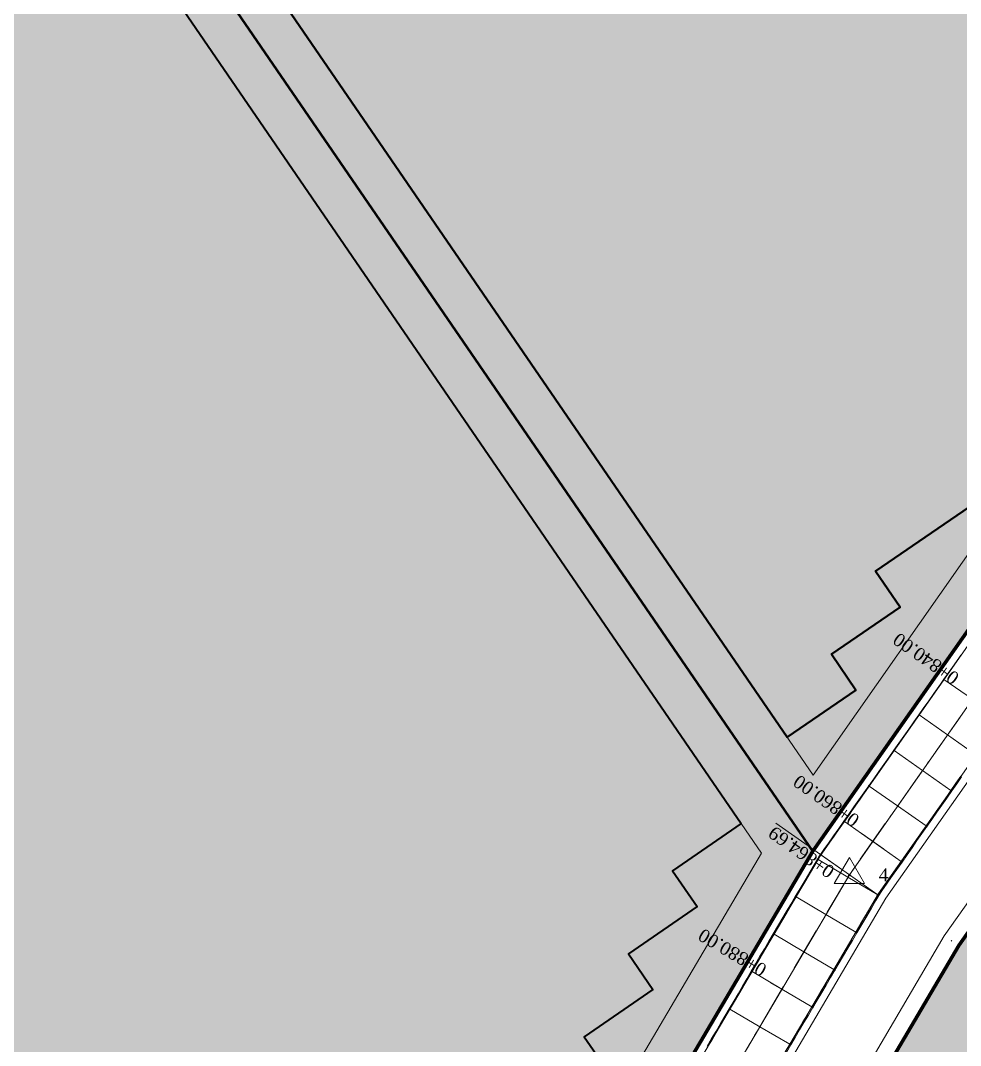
# Model space of a CAD drawing. Header units: metres. Extents: x 478603 to 489313, y 4282657 to 4289463.
# Drawn here: x 479726.6 to 479834.9, y 4287122.8 to 4287240.9 of the extents above; entities that cross this region are included whole.
import ezdxf

# ---------------------------------------------------------------- set-up
doc = ezdxf.new("R2010")
doc.units = ezdxf.units.M
for name, color, linetype, lineweight in [('102', 18, 'Continuous', 50), ('ADAKENARI', 18, 'Continuous', 0), ('EKS_5', 5, 'Continuous', 0), ('EKSENLER', 3, 'Continuous', 0), ('HDA_5', 30, 'Continuous', 0), ('HDO_5', 30, 'Continuous', 0), ('KALDIRIM', 11, 'Continuous', 0), ('KYA_5', 1, 'Continuous', 20), ('KYO_5', 1, 'Continuous', 20), ('PARSEL_ALAN', 254, 'Continuous', 0), ('PARSEL_SERA_ALAN', 9, 'Continuous', 40), ('PL_ALİNMAN', 1, 'Continuous', 0), ('PL_ENKESIT', 1, 'Continuous', 0), ('PL_KM', 4, 'Continuous', 0), ('PL_KMYAZI', 30, 'Continuous', 0), ('PL_SEMBOL', 7, 'Continuous', 0), ('PL_SOME', 7, 'Continuous', 0), ('PL_TOTFKM', 7, 'Continuous', 0), ('REFUJ', 63, 'Continuous', 0), ('REVIZE_ONERI_KAM_SNR', 9, 'Continuous', 0), ('SEV_KYA_HDA', 3, 'Continuous', 0), ('SEV_KYO_HDO', 3, 'Continuous', 0), ('SNR_YAPIYAK', 18, 'Continuous', 0), ('YKA_5', 33, 'Continuous', 0), ('YKO_5', 33, 'Continuous', 0)]:
    doc.layers.add(name, color=color, linetype=linetype, lineweight=lineweight)
doc.styles.get("Standard").update_dxf_attribs({"font": 'times.ttf'})

# ---------------------------------------------------------------- blocks, each defined once
blk = doc.blocks.new('3')
at = {"layer": 'PL_SEMBOL'}
for p, q in [((0, 2), (-1.75, -1)), ((1.75, -1), (0, 2)), ((0.125, 0.125), (-0.125, -0.125)), ((-0.125, 0.125), (0.125, -0.125)), ((-1.75, -1), (1.75, -1))]:
    blk.add_line(p, q, dxfattribs=at)

msp = doc.modelspace()

# ---------------------------------------------------------------- hatches: boundary and pattern name
at = {"layer": 'PARSEL_ALAN'}
for points in [[(479643.93, 4287398.76), (479870.57, 4287554.53), (479878.8, 4287560.2), (479992, 4287393.33), (479987.77, 4287387.32), (479817.89, 4287145.2)], [(479643.93, 4287398.76), (479817.89, 4287145.2), (479734.47, 4287003.69), (479687.04, 4286923.22), (479673.05, 4286922.16), (479430.43, 4287218.47), (479426.93, 4287224.91), (479426.05, 4287231.31), (479427.41, 4287242.55), (479428.4, 4287247.28), (479432.51, 4287253.46)]]:
    msp.add_hatch(color=256, dxfattribs=at).paths.add_polyline_path(points)
at = {"layer": 'PARSEL_SERA_ALAN'}
for points in [[(479650.88, 4287397.47), (479814.94, 4287158.34), (479822.86, 4287163.77), (479820.03, 4287167.89), (479827.95, 4287173.32), (479825.12, 4287177.45), (479840.95, 4287188.31), (479838.12, 4287192.43), (479846.04, 4287197.86), (479843.21, 4287201.98), (479859.04, 4287212.85), (479856.21, 4287216.97), (479864.13, 4287222.4), (479861.3, 4287226.52), (479869.22, 4287231.95), (479866.39, 4287236.08), (479882.22, 4287246.94), (479879.39, 4287251.06), (479887.31, 4287256.49), (479884.48, 4287260.62), (479900.31, 4287271.48), (479897.48, 4287275.6), (479905.4, 4287281.03), (479902.57, 4287285.15), (479910.48, 4287290.59), (479907.66, 4287294.71), (479923.49, 4287305.57), (479920.66, 4287309.69), (479928.58, 4287315.12), (479925.75, 4287319.25), (479933.66, 4287324.68), (479930.83, 4287328.8), (479946.67, 4287339.66), (479943.84, 4287343.79), (479951.75, 4287349.22), (479948.93, 4287353.34), (479964.76, 4287364.2), (479961.93, 4287368.33), (479969.85, 4287373.76), (479967.02, 4287377.88), (479974.93, 4287383.31), (479972.1, 4287387.43), (479980.02, 4287392.86), (479872.53, 4287549.54), (479655.06, 4287400.34)], [(479636.23, 4287387.16), (479642.76, 4287391.64), (479809.65, 4287148.38), (479801.73, 4287142.95), (479804.56, 4287138.83), (479796.64, 4287133.4), (479799.47, 4287129.27), (479791.55, 4287123.84), (479794.38, 4287119.72), (479786.47, 4287114.29), (479789.3, 4287110.16), (479781.38, 4287104.73), (479784.21, 4287100.61), (479776.29, 4287095.18), (479779.12, 4287091.06), (479771.2, 4287085.63), (479774.03, 4287081.5), (479758.2, 4287070.64), (479761.03, 4287066.52), (479753.11, 4287061.09), (479755.94, 4287056.96), (479748.03, 4287051.53), (479750.85, 4287047.41), (479742.94, 4287041.98), (479745.77, 4287037.86), (479737.85, 4287032.43), (479740.68, 4287028.3), (479732.76, 4287022.87), (479735.59, 4287018.75), (479727.68, 4287013.32), (479730.5, 4287009.19), (479722.59, 4287003.76), (479725.42, 4286999.64), (479717.5, 4286994.21), (479720.33, 4286990.09), (479704.5, 4286979.23), (479707.33, 4286975.1), (479699.41, 4286969.67), (479702.24, 4286965.55), (479694.32, 4286960.12), (479697.15, 4286955.99), (479689.24, 4286950.56), (479692.06, 4286946.44), (479684.15, 4286941.01), (479686.98, 4286936.89), (479679.06, 4286931.46), (479650.77, 4286972.69), (479642.86, 4286967.25), (479577.8, 4287062.08), (479569.88, 4287056.65), (479507.65, 4287147.36), (479499.74, 4287141.93), (479434.68, 4287236.75), (479442.6, 4287242.19), (479436.94, 4287250.43)]]:
    msp.add_hatch(color=256, dxfattribs=at).paths.add_polyline_path(points)
at = {"layer": 'REVIZE_ONERI_KAM_SNR'}
msp.add_hatch(color=256, dxfattribs=at).paths.add_polyline_path([(480391.37, 4287736.67), (479958.38, 4287021.55), (479846.66, 4286823.22), (479817.89, 4286807.32), (479678.54, 4286593.14), (479667.02, 4286563.36), (479171.87, 4285664.49), (479060.05, 4285423.5), (478955.18, 4285211.94), (478971.57, 4285181.44), (478973.58, 4285138.06), (478896.83, 4284994.41), (478884.26, 4284953.22), (478871.38, 4284822.15), (478829.64, 4284818.29), (478829.64, 4284859.4), (478806.79, 4284865.48), (478716.87, 4284674.35), (478705.55, 4284645.23), (478602.86, 4284697.15), (478665.09, 4284834.56), (478661.84, 4284859.59), (478721.27, 4284982.03), (478734.09, 4284989.86), (478857.78, 4285241.35), (478838.86, 4285277.85), (478831.67, 4285382.6), (478866.61, 4285387.39), (478882.65, 4285289.09), (479341.44, 4286225.89), (479492.42, 4286515.34), (479668.69, 4286852.71), (479834.72, 4287134.36), (480316.15, 4287820.51), (480353.75, 4287856.55), (480321.39, 4287969.42), (480358.64, 4287985.06), (480384.47, 4287906.35), (480463.86, 4288018.44), (480598.66, 4288207.44), (480775.09, 4288481.28), (480856.22, 4288581.77), (481195.87, 4289025.92), (481277.92, 4288967.09), (481191.32, 4288856.62), (480684.78, 4288177.97), (480420.91, 4287781.11), (480447.15, 4287667.53), (480456.56, 4287584.46), (480422.31, 4287581.55), (480417.61, 4287623.09), (480404.49, 4287679.88)])

# ---------------------------------------------------------------- linework, layer by layer
at = {"layer": '102'}
msp.add_line((479817.89, 4287145.2), (479643.93, 4287398.76, 927.06), dxfattribs=at)
at = {"layer": 'ADAKENARI', "lineweight": 200}
for p, q in [((479834.72, 4287134.36), (480075.44, 4287477.43)), ((479996.22, 4287399.35), (479817.89, 4287145.2)), ((479817.89, 4287145.2), (479734.47, 4287003.69)), ((479751.7, 4286993.54), (479834.72, 4287134.36))]:
    msp.add_line(p, q, dxfattribs=at)
at = {"layer": 'EKS_5'}
for p in [(479833.41, 4287158.6, 931.79), (479830.54, 4287154.51, 931.8), (479827.66, 4287150.42, 931.81), (479824.79, 4287146.32, 931.82), (479822.1, 4287142.49, 931.83), (479821.94, 4287142.22, 931.83), (479819.4, 4287137.91, 931.84), (479816.86, 4287133.6, 931.85), (479814.32, 4287129.3, 931.86), (479811.78, 4287124.99, 931.87)]:
    msp.add_point(p, dxfattribs=at)
at = {"layer": 'EKSENLER'}
for p, q in [((479822.1, 4287142.49), (480063.16, 4287486.05)), ((479738.98, 4287001.49), (479822.1, 4287142.49))]:
    msp.add_line(p, q, dxfattribs=at)
at = {"layer": 'HDA_5'}
msp.add_polyline3d([(479834.62, 4287167.31, 931.73), (479833, 4287165, 931.65), (479832.42, 4287164.18, 931.65), (479831.85, 4287163.36, 931.65), (479831.27, 4287162.54, 931.66), (479830.7, 4287161.72, 931.66), (479830.12, 4287160.91, 931.66), (479829.55, 4287160.09, 931.66), (479828.98, 4287159.27, 931.66), (479828.4, 4287158.45, 931.67), (479827.83, 4287157.63, 931.67), (479827.25, 4287156.81, 931.67), (479826.68, 4287155.99, 931.67), (479826.1, 4287155.18, 931.67), (479825.53, 4287154.36, 931.68), (479824.95, 4287153.54, 931.68), (479824.38, 4287152.72, 931.68), (479823.81, 4287151.9, 931.68), (479823.24, 4287151.09, 931.68), (479822.67, 4287150.27, 931.69), (479822.09, 4287149.46, 931.69), (479821.51, 4287148.63, 931.69), (479820.92, 4287147.78, 931.69), (479820.32, 4287146.94, 931.69), (479819.74, 4287146.11, 931.7), (479819.21, 4287145.36, 931.7), (479818.82, 4287144.79, 931.7), (479818.67, 4287144.58, 931.7), (479818.64, 4287144.54, 931.7), (479818.65, 4287144.55, 931.7), (479818.63, 4287144.51, 931.7), (479818.49, 4287144.25, 931.7), (479818.11, 4287143.61, 931.7), (479817.61, 4287142.76, 931.7), (479817.06, 4287141.83, 931.71), (479816.5, 4287140.88, 931.71), (479815.95, 4287139.95, 931.71), (479815.42, 4287139.06, 931.71), (479814.91, 4287138.2, 931.72), (479814.41, 4287137.34, 931.72), (479813.91, 4287136.49, 931.72), (479813.41, 4287135.64, 931.72), (479812.9, 4287134.78, 931.72), (479812.39, 4287133.92, 931.73), (479811.89, 4287133.06, 931.73), (479811.38, 4287132.19, 931.73), (479810.87, 4287131.33, 931.73), (479810.36, 4287130.47, 931.73), (479809.85, 4287129.61, 931.74), (479809.35, 4287128.75, 931.74), (479808.84, 4287127.89, 931.74), (479808.33, 4287127.02, 931.74), (479807.82, 4287126.16, 931.74), (479807.31, 4287125.3, 931.75), (479806.81, 4287124.44, 931.75), (479806.3, 4287123.58, 931.75), (479805.79, 4287122.72, 931.75)], dxfattribs=at)
for p in [(479833, 4287165, 931.65), (479830.12, 4287160.91, 931.66), (479827.25, 4287156.81, 931.67), (479824.38, 4287152.72, 931.68), (479821.51, 4287148.63, 931.69), (479818.49, 4287144.25, 931.7), (479818.82, 4287144.79, 931.7), (479815.95, 4287139.95, 931.71), (479813.41, 4287135.64, 931.72), (479810.87, 4287131.33, 931.73), (479808.33, 4287127.02, 931.74)]:
    msp.add_point(p, dxfattribs=at)
at = {"layer": 'HDO_5'}
msp.add_polyline3d([(479834.97, 4287153.84, 931.67), (479834.39, 4287153.03, 931.67), (479833.82, 4287152.21, 931.67), (479833.24, 4287151.39, 931.67), (479832.67, 4287150.57, 931.67), (479832.09, 4287149.75, 931.68), (479831.52, 4287148.93, 931.68), (479830.95, 4287148.11, 931.68), (479830.38, 4287147.3, 931.68), (479829.8, 4287146.49, 931.68), (479829.23, 4287145.67, 931.69), (479828.66, 4287144.85, 931.69), (479828.07, 4287144.02, 931.69), (479827.48, 4287143.17, 931.69), (479826.87, 4287142.31, 931.69), (479826.29, 4287141.47, 931.7), (479825.76, 4287140.72, 931.7), (479825.38, 4287140.18, 931.7), (479825.29, 4287140.06, 931.7), (479825.34, 4287140.14, 931.7), (479825.43, 4287140.27, 931.7), (479825.48, 4287140.35, 931.7), (479825.4, 4287140.18, 931.7), (479825.04, 4287139.57, 931.7), (479824.54, 4287138.72, 931.7), (479823.98, 4287137.78, 931.71), (479823.41, 4287136.81, 931.71), (479822.86, 4287135.87, 931.71), (479822.33, 4287134.98, 931.71), (479821.82, 4287134.12, 931.72), (479821.32, 4287133.27, 931.72), (479820.82, 4287132.42, 931.72), (479820.32, 4287131.57, 931.72), (479819.81, 4287130.71, 931.72), (479819.3, 4287129.85, 931.73), (479818.8, 4287128.99, 931.73), (479818.29, 4287128.12, 931.73), (479817.78, 4287127.26, 931.73), (479817.27, 4287126.4, 931.73), (479816.76, 4287125.54, 931.74), (479816.25, 4287124.67, 931.74), (479815.75, 4287123.81, 931.74), (479815.24, 4287122.95, 931.74), (479814.73, 4287122.09, 931.74)], dxfattribs=at)
for p in [(479833.82, 4287152.21, 931.67), (479830.95, 4287148.11, 931.68), (479828.07, 4287144.02, 931.69), (479825.38, 4287140.18, 931.7), (479825.4, 4287140.18, 931.7), (479822.86, 4287135.87, 931.71), (479820.32, 4287131.57, 931.72), (479817.78, 4287127.26, 931.73), (479815.24, 4287122.95, 931.74)]:
    msp.add_point(p, dxfattribs=at)
at = {"layer": 'KALDIRIM'}
for p, q in [((479825.47, 4287140.32), (480066.43, 4287483.75)), ((479997.77, 4287399.82), (479818.78, 4287144.72)), ((479818.69, 4287144.59), (479735.34, 4287003.18)), ((479742.43, 4286999.46), (479825.47, 4287140.32))]:
    msp.add_line(p, q, dxfattribs=at)
for centre, radius in [((479820.46, 4287143.54), 2.05), ((479835.52, 4287133.84), 1.95)]:
    msp.add_arc(centre, radius, 144.9449, 149.4801, dxfattribs=at)
at = {"layer": 'KYA_5'}
msp.add_polyline3d([(479834.95, 4287167.77, 931.71), (479834.47, 4287167.1, 931.74), (479833.98, 4287166.42, 931.76), (479833.49, 4287165.73, 931.79), (479832.98, 4287165.01, 931.81), (479832.43, 4287164.22, 931.81), (479831.86, 4287163.41, 931.81), (479831.28, 4287162.58, 931.81), (479830.69, 4287161.74, 931.82), (479830.11, 4287160.92, 931.82), (479829.53, 4287160.09, 931.85), (479828.96, 4287159.28, 931.88), (479828.38, 4287158.46, 931.91), (479827.8, 4287157.65, 931.94), (479827.23, 4287156.83, 931.97), (479826.65, 4287156.01, 932.01), (479826.07, 4287155.2, 932.05), (479825.5, 4287154.38, 932.09), (479824.92, 4287153.56, 932.13), (479824.34, 4287152.75, 932.16), (479823.77, 4287151.93, 932.19), (479823.19, 4287151.12, 932.22), (479822.62, 4287150.31, 932.24), (479822.04, 4287149.49, 932.27), (479821.46, 4287148.66, 932.29), (479820.87, 4287147.82, 932.32), (479820.27, 4287146.97, 932.34), (479819.69, 4287146.15, 932.36), (479819.16, 4287145.4, 932.38), (479818.76, 4287144.83, 932.4), (479818.61, 4287144.62, 932.41), (479818.58, 4287144.58, 932.41), (479818.59, 4287144.59, 932.41), (479818.57, 4287144.54, 932.41), (479818.42, 4287144.29, 932.42), (479818.05, 4287143.65, 932.45), (479817.54, 4287142.8, 932.49), (479816.99, 4287141.87, 932.53), (479816.42, 4287140.92, 932.58), (479815.87, 4287139.99, 932.62), (479815.34, 4287139.1, 932.63), (479814.83, 4287138.24, 932.65), (479814.33, 4287137.39, 932.66), (479813.83, 4287136.54, 932.67), (479813.33, 4287135.69, 932.69), (479812.82, 4287134.83, 932.68), (479812.31, 4287133.97, 932.67), (479811.8, 4287133.11, 932.67), (479811.3, 4287132.24, 932.66), (479810.79, 4287131.38, 932.65), (479810.28, 4287130.52, 932.62), (479809.78, 4287129.65, 932.59), (479809.28, 4287128.79, 932.56), (479808.77, 4287127.93, 932.53), (479808.26, 4287127.06, 932.5), (479807.76, 4287126.2, 932.51), (479807.25, 4287125.34, 932.52), (479806.74, 4287124.48, 932.53), (479806.23, 4287123.62, 932.54), (479805.72, 4287122.76, 932.55)], dxfattribs=at)
for p in [(479832.98, 4287165.01, 931.81), (479830.11, 4287160.92, 931.82), (479827.23, 4287156.83, 931.97), (479824.34, 4287152.75, 932.16), (479821.46, 4287148.66, 932.29), (479818.42, 4287144.29, 932.42), (479818.76, 4287144.83, 932.4), (479815.87, 4287139.99, 932.62), (479813.33, 4287135.69, 932.69), (479810.79, 4287131.38, 932.65), (479808.26, 4287127.06, 932.5)]:
    msp.add_point(p, dxfattribs=at)
at = {"layer": 'KYO_5'}
msp.add_polyline3d([(479835.04, 4287153.79, 932.58), (479834.47, 4287152.97, 932.6), (479833.9, 4287152.15, 932.63), (479833.32, 4287151.33, 932.65), (479832.75, 4287150.51, 932.68), (479832.18, 4287149.69, 932.7), (479831.61, 4287148.87, 932.73), (479831.03, 4287148.05, 932.75), (479830.46, 4287147.24, 932.77), (479829.89, 4287146.42, 932.79), (479829.32, 4287145.61, 932.8), (479828.75, 4287144.79, 932.82), (479828.17, 4287143.95, 932.84), (479827.57, 4287143.1, 932.87), (479826.97, 4287142.24, 932.9), (479826.39, 4287141.4, 932.93), (479825.86, 4287140.64, 932.96), (479825.49, 4287140.11, 932.98), (479825.39, 4287139.98, 932.98), (479825.45, 4287140.07, 932.98), (479825.54, 4287140.21, 932.98), (479825.59, 4287140.28, 932.98), (479825.51, 4287140.12, 932.98), (479825.15, 4287139.51, 932.99), (479824.65, 4287138.65, 933.01), (479824.1, 4287137.71, 933.03), (479823.53, 4287136.75, 933.04), (479822.97, 4287135.81, 933.06), (479822.45, 4287134.91, 933.05), (479821.94, 4287134.05, 933.05), (479821.43, 4287133.2, 933.04), (479820.93, 4287132.35, 933.03), (479820.43, 4287131.5, 933.02), (479819.92, 4287130.64, 933.02), (479819.41, 4287129.78, 933.02), (479818.91, 4287128.92, 933.01), (479818.4, 4287128.06, 933.01), (479817.89, 4287127.19, 933.01), (479817.38, 4287126.33, 933), (479816.87, 4287125.47, 933), (479816.36, 4287124.61, 933), (479815.85, 4287123.75, 933), (479815.35, 4287122.89, 933), (479814.84, 4287122.03, 933.01)], dxfattribs=at)
for p in [(479833.9, 4287152.15, 932.63), (479831.03, 4287148.05, 932.75), (479828.17, 4287143.95, 932.84), (479825.51, 4287140.12, 932.98), (479825.49, 4287140.11, 932.98), (479822.97, 4287135.81, 933.06), (479820.43, 4287131.5, 933.02), (479817.89, 4287127.19, 933.01), (479815.35, 4287122.89, 933)]:
    msp.add_point(p, dxfattribs=at)
at = {"layer": 'PARSEL_ALAN'}
for points in [[(479643.93, 4287398.76, 927.06), (479870.57, 4287554.53, 931.42), (479878.8, 4287560.2, 931.75), (479992, 4287393.33, 939.18), (479987.77, 4287387.32, 939.21), (479817.89, 4287145.2, 932.32), (479643.93, 4287398.76, 927.06)], [(479643.93, 4287398.76, 0), (479870.57, 4287554.53, 0), (479878.8, 4287560.2, 0), (479992, 4287393.33, 0), (479987.77, 4287387.32, 0), (479817.89, 4287145.2, 0), (479643.93, 4287398.76, 0)], [(479643.93, 4287398.76, 927.06), (479817.89, 4287145.2, 932.32), (479734.47, 4287003.69, 930.59), (479687.04, 4286923.22, 931.9), (479673.05, 4286922.16, 931.52), (479430.43, 4287218.47, 921.01), (479426.93, 4287224.91, 920.71), (479426.05, 4287231.31, 920.46), (479427.41, 4287242.55, 919.64), (479428.4, 4287247.28, 919.2), (479432.51, 4287253.46, 918.59), (479643.93, 4287398.76, 927.06)], [(479643.93, 4287398.76, 0), (479817.89, 4287145.2, 0), (479734.47, 4287003.69, 0), (479687.04, 4286923.22, 0), (479673.05, 4286922.16, 0), (479430.43, 4287218.47, 0), (479426.93, 4287224.91, 0), (479426.05, 4287231.31, 0), (479427.41, 4287242.55, 0), (479428.4, 4287247.28, 0), (479432.51, 4287253.46, 0), (479643.93, 4287398.76, 0)]]:
    msp.add_polyline3d(points, close=True, dxfattribs=at)
at = {"layer": 'PARSEL_SERA_ALAN'}
for points in [[(479882.22, 4287246.94, 0), (479866.39, 4287236.08, 0), (479869.22, 4287231.95, 0), (479861.3, 4287226.52, 0), (479864.13, 4287222.4, 0), (479856.21, 4287216.97, 0), (479859.04, 4287212.85, 0), (479843.21, 4287201.98, 0), (479846.04, 4287197.86, 0), (479838.12, 4287192.43, 0), (479840.95, 4287188.31, 0), (479825.12, 4287177.45, 0), (479827.95, 4287173.32, 0), (479820.03, 4287167.89, 0), (479822.86, 4287163.77, 0), (479814.94, 4287158.34, 0), (479650.88, 4287397.47, 0)], [(479882.22, 4287246.94, 0), (479866.39, 4287236.08, 0), (479869.22, 4287231.95, 0), (479861.3, 4287226.52, 0), (479864.13, 4287222.4, 0), (479856.21, 4287216.97, 0), (479859.04, 4287212.85, 0), (479843.21, 4287201.98, 0), (479846.04, 4287197.86, 0), (479838.12, 4287192.43, 0), (479840.95, 4287188.31, 0), (479825.12, 4287177.45, 0), (479827.95, 4287173.32, 0), (479820.03, 4287167.89, 0), (479822.86, 4287163.77, 0), (479814.94, 4287158.34, 0), (479650.88, 4287397.47, 0)], [(479650.88, 4287397.47, 0), (479814.94, 4287158.34, 0), (479822.86, 4287163.77, 0), (479820.03, 4287167.89, 0), (479827.95, 4287173.32, 0), (479825.12, 4287177.45, 0), (479840.95, 4287188.31, 0), (479838.12, 4287192.43, 0), (479846.04, 4287197.86, 0), (479843.21, 4287201.98, 0), (479859.04, 4287212.85, 0), (479856.21, 4287216.97, 0), (479864.13, 4287222.4, 0), (479861.3, 4287226.52, 0), (479869.22, 4287231.95, 0), (479866.39, 4287236.08, 0), (479882.22, 4287246.94, 0)], [(479650.88, 4287397.47, 0), (479814.94, 4287158.34, 0), (479822.86, 4287163.77, 0), (479820.03, 4287167.89, 0), (479827.95, 4287173.32, 0), (479825.12, 4287177.45, 0), (479840.95, 4287188.31, 0), (479838.12, 4287192.43, 0), (479846.04, 4287197.86, 0), (479843.21, 4287201.98, 0), (479859.04, 4287212.85, 0), (479856.21, 4287216.97, 0), (479864.13, 4287222.4, 0), (479861.3, 4287226.52, 0), (479869.22, 4287231.95, 0), (479866.39, 4287236.08, 0), (479882.22, 4287246.94, 0)], [(479650.88, 4287397.47, 0), (479814.94, 4287158.34, 0), (479822.86, 4287163.77, 0), (479820.03, 4287167.89, 0), (479827.95, 4287173.32, 0), (479825.12, 4287177.45, 0), (479840.95, 4287188.31, 0), (479838.12, 4287192.43, 0), (479846.04, 4287197.86, 0), (479843.21, 4287201.98, 0), (479859.04, 4287212.85, 0), (479856.21, 4287216.97, 0), (479864.13, 4287222.4, 0), (479861.3, 4287226.52, 0), (479869.22, 4287231.95, 0), (479866.39, 4287236.08, 0), (479882.22, 4287246.94, 0)], [(479642.76, 4287391.64, 0), (479809.65, 4287148.38, 0), (479801.73, 4287142.95, 0), (479804.56, 4287138.83, 0), (479796.64, 4287133.4, 0), (479799.47, 4287129.27, 0), (479791.55, 4287123.84, 0), (479794.38, 4287119.72, 0)], [(479642.76, 4287391.64, 0), (479809.65, 4287148.38, 0), (479801.73, 4287142.95, 0), (479804.56, 4287138.83, 0), (479796.64, 4287133.4, 0), (479799.47, 4287129.27, 0), (479791.55, 4287123.84, 0), (479794.38, 4287119.72, 0)]]:
    msp.add_polyline3d(points, dxfattribs=at)
at = {"layer": 'PL_ALİNMAN'}
for p, q in [((479834.85, 4287160.66), (479831.98, 4287156.56)), ((479831.4, 4287155.74), (479831.11, 4287155.33)), ((479830.54, 4287154.52), (479827.67, 4287150.42)), ((479827.09, 4287149.6), (479826.81, 4287149.19)), ((479826.23, 4287148.38), (479823.36, 4287144.28)), ((479822.1, 4287142.49), (479819.56, 4287138.18)), ((479822.79, 4287143.46), (479822.5, 4287143.06)), ((479819.05, 4287137.32), (479818.8, 4287136.89)), ((479818.29, 4287136.03), (479815.75, 4287131.72)), ((479815.24, 4287130.86), (479814.99, 4287130.43)), ((479814.48, 4287129.57), (479811.94, 4287125.26)), ((479811.44, 4287124.4), (479811.18, 4287123.97)), ((479810.67, 4287123.1), (479808.13, 4287118.8))]:
    msp.add_line(p, q, dxfattribs=at)
at = {"layer": 'PL_ENKESIT'}
for points in [[(479839.61, 4287160.36, 932.27), (479839.56, 4287160.39, 931.65), (479839.55, 4287160.4, 931.7), (479836.28, 4287162.7, 931.78), (479833, 4287164.99, 931.7), (479833, 4287165, 931.65), (479832.98, 4287165.01, 931.81)], [(479836.76, 4287156.25, 932.52), (479836.69, 4287156.3, 931.66), (479836.68, 4287156.31, 931.71), (479833.41, 4287158.6, 931.79), (479830.13, 4287160.9, 931.71), (479830.12, 4287160.91, 931.66), (479830.11, 4287160.92, 931.82)], [(479833.9, 4287152.15, 932.63), (479833.82, 4287152.21, 931.67), (479833.81, 4287152.21, 931.72), (479830.54, 4287154.51, 931.8), (479827.26, 4287156.81, 931.72), (479827.25, 4287156.81, 931.67), (479827.23, 4287156.83, 931.97)], [(479831.03, 4287148.05, 932.75), (479830.95, 4287148.11, 931.68), (479830.94, 4287148.12, 931.73), (479827.66, 4287150.42, 931.81), (479824.39, 4287152.71, 931.73), (479824.38, 4287152.72, 931.68), (479824.34, 4287152.75, 932.16)], [(479828.17, 4287143.95, 932.84), (479828.07, 4287144.02, 931.69), (479828.07, 4287144.03, 931.74), (479824.79, 4287146.32, 931.82), (479821.52, 4287148.62, 931.74), (479821.51, 4287148.63, 931.69), (479821.46, 4287148.66, 932.29)], [(479825.51, 4287140.12, 932.98), (479825.4, 4287140.18, 931.7), (479825.39, 4287140.19, 931.75), (479821.94, 4287142.22, 931.83), (479818.5, 4287144.25, 931.75), (479818.49, 4287144.25, 931.7), (479818.42, 4287144.29, 932.42)], [(479825.49, 4287140.11, 932.98), (479825.38, 4287140.18, 931.7), (479825.37, 4287140.19, 931.75), (479822.1, 4287142.49, 931.83), (479818.83, 4287144.78, 931.75), (479818.82, 4287144.79, 931.7), (479818.76, 4287144.83, 932.4)], [(479822.97, 4287135.81, 933.06), (479822.86, 4287135.87, 931.71), (479822.85, 4287135.88, 931.76), (479819.4, 4287137.91, 931.84), (479815.96, 4287139.94, 931.76), (479815.95, 4287139.95, 931.71), (479815.87, 4287139.99, 932.62)], [(479820.43, 4287131.5, 933.02), (479820.32, 4287131.57, 931.72), (479820.31, 4287131.57, 931.77), (479816.86, 4287133.6, 931.85), (479813.42, 4287135.63, 931.77), (479813.41, 4287135.64, 931.72), (479813.33, 4287135.69, 932.69)], [(479817.89, 4287127.19, 933.01), (479817.78, 4287127.26, 931.73), (479817.77, 4287127.26, 931.78), (479814.32, 4287129.3, 931.86), (479810.88, 4287131.33, 931.78), (479810.87, 4287131.33, 931.73), (479810.79, 4287131.38, 932.65)], [(479815.35, 4287122.89, 933), (479815.24, 4287122.95, 931.74), (479815.23, 4287122.96, 931.79), (479811.78, 4287124.99, 931.87), (479808.34, 4287127.02, 931.79), (479808.33, 4287127.02, 931.74), (479808.26, 4287127.06, 932.5)]]:
    msp.add_polyline3d(points, dxfattribs=at)
at = {"layer": 'PL_KM'}
for p, q in [((479823.56, 4287147.19), (479826.02, 4287145.46)), ((479813.03, 4287130.06), (479815.62, 4287128.53))]:
    msp.add_line(p, q, dxfattribs=at)
at = {"layer": 'PL_SOME'}
msp.add_point((479822.1, 4287142.49), dxfattribs=at)
at = {"layer": 'REFUJ'}
for p, q in [((479826.31, 4287139.78), (480067.25, 4287483.18)), ((479833.04, 4287135.44), (480073.8, 4287478.58)), ((479729.55, 4286975.66), (479826.31, 4287139.78)), ((479749.98, 4286994.55), (479833.04, 4287135.44))]:
    msp.add_line(p, q, dxfattribs=at)
at = {"layer": 'REVIZE_ONERI_KAM_SNR'}
msp.add_polyline3d([(479492.42, 4286515.34, 0), (479668.69, 4286852.71, 0), (479834.72, 4287134.36, 0), (480316.15, 4287820.51, 0), (480353.75, 4287856.55, 0), (480321.39, 4287969.42, 0), (480358.64, 4287985.06, 0), (480384.47, 4287906.35, 0), (480463.86, 4288018.44, 0)], dxfattribs=at)
msp.add_polyline3d([(479492.42, 4286515.34, 0), (479668.69, 4286852.71, 0), (479834.72, 4287134.36, 0), (480316.15, 4287820.51, 0), (480353.75, 4287856.55, 0), (480321.39, 4287969.42, 0), (480358.64, 4287985.06, 0), (480384.47, 4287906.35, 0), (480463.86, 4288018.44, 0)], dxfattribs=at)
msp.add_polyline3d([(479492.42, 4286515.34, 0), (479668.69, 4286852.71, 0), (479834.72, 4287134.36, 0), (480316.15, 4287820.51, 0), (480353.75, 4287856.55, 0), (480321.39, 4287969.42, 0), (480358.64, 4287985.06, 0), (480384.47, 4287906.35, 0), (480463.86, 4288018.44, 0)], dxfattribs=at)
at = {"layer": 'SEV_KYA_HDA'}
for p, q in [((479834.14, 4287166.64, 931.76), (479834.14, 4287166.64, 931.73)), ((479832.98, 4287165.01, 931.81), (479833, 4287165, 931.65)), ((479831.83, 4287163.37, 931.81), (479831.84, 4287163.37, 931.73)), ((479830.69, 4287161.73, 931.82), (479830.7, 4287161.72, 931.66)), ((479829.54, 4287160.1, 931.85), (479829.54, 4287160.09, 931.75)), ((479828.38, 4287158.46, 931.91), (479828.4, 4287158.45, 931.67)), ((479827.23, 4287156.83, 931.97), (479827.24, 4287156.82, 931.82)), ((479826.07, 4287155.2, 932.05), (479826.1, 4287155.18, 931.67)), ((479824.92, 4287153.56, 932.13), (479824.94, 4287153.55, 931.9)), ((479823.76, 4287151.93, 932.19), (479823.81, 4287151.9, 931.68)), ((479822.61, 4287150.3, 932.24), (479822.64, 4287150.28, 931.96)), ((479821.46, 4287148.66, 932.29), (479821.51, 4287148.63, 931.69)), ((479820.31, 4287147.03, 932.34), (479820.33, 4287147.01, 932.02)), ((479819.16, 4287145.39, 932.38), (479819.21, 4287145.35, 931.7)), ((479817.91, 4287143.43, 932.46), (479817.95, 4287143.41, 932.08)), ((479816.89, 4287141.71, 932.54), (479816.96, 4287141.67, 931.71)), ((479815.87, 4287139.99, 932.62), (479815.91, 4287139.97, 932.16)), ((479814.85, 4287138.27, 932.65), (479814.93, 4287138.22, 931.72)), ((479813.83, 4287136.55, 932.67), (479813.87, 4287136.53, 932.2)), ((479812.82, 4287134.83, 932.68), (479812.9, 4287134.78, 931.72)), ((479811.8, 4287133.1, 932.67), (479811.84, 4287133.08, 932.2)), ((479810.79, 4287131.38, 932.65), (479810.87, 4287131.33, 931.73)), ((479809.78, 4287129.65, 932.59), (479809.82, 4287129.63, 932.16)), ((479808.77, 4287127.93, 932.53), (479808.84, 4287127.89, 931.74)), ((479807.76, 4287126.2, 932.51), (479807.79, 4287126.18, 932.13)), ((479806.74, 4287124.48, 932.53), (479806.81, 4287124.44, 931.75))]:
    msp.add_line(p, q, dxfattribs=at)
at = {"layer": 'SEV_KYO_HDO'}
for p, q in [((479833.9, 4287152.15, 932.63), (479833.86, 4287152.18, 932.15)), ((479832.75, 4287150.51, 932.68), (479832.67, 4287150.57, 931.67)), ((479831.61, 4287148.87, 932.73), (479831.56, 4287148.9, 932.2)), ((479830.46, 4287147.23, 932.77), (479830.37, 4287147.3, 931.68)), ((479829.31, 4287145.59, 932.8), (479829.27, 4287145.63, 932.25)), ((479828.17, 4287143.95, 932.84), (479828.07, 4287144.02, 931.69)), ((479827.03, 4287142.31, 932.9), (479826.98, 4287142.35, 932.3)), ((479825.88, 4287140.67, 932.96), (479825.78, 4287140.75, 931.7)), ((479825, 4287139.25, 933), (479824.95, 4287139.29, 932.35)), ((479823.99, 4287137.53, 933.03), (479823.87, 4287137.6, 931.71)), ((479822.97, 4287135.81, 933.06), (479822.91, 4287135.84, 932.39)), ((479821.96, 4287134.08, 933.05), (479821.84, 4287134.15, 931.72)), ((479820.94, 4287132.36, 933.03), (479820.88, 4287132.39, 932.37)), ((479819.92, 4287130.64, 933.02), (479819.81, 4287130.71, 931.72)), ((479818.9, 4287128.92, 933.01), (479818.85, 4287128.95, 932.37)), ((479817.89, 4287127.19, 933.01), (479817.78, 4287127.26, 931.73)), ((479816.87, 4287125.47, 933), (479816.82, 4287125.5, 932.37)), ((479815.85, 4287123.75, 933), (479815.75, 4287123.81, 931.74))]:
    msp.add_line(p, q, dxfattribs=at)
at = {"layer": 'SNR_YAPIYAK'}
for p, q in [((479817.94, 4287153.97, 912.34), (479650.88, 4287397.47, 912.34)), ((479985.92, 4287393.38, 912.34), (479817.94, 4287153.97, 912.34)), ((479811.97, 4287144.99, 912.34), (479642.64, 4287391.81, 912.34)), ((479684.05, 4286928.01, 912.34), (479811.97, 4287144.99, 912.34))]:
    msp.add_line(p, q, dxfattribs=at)
at = {"layer": 'YKA_5'}
msp.add_polyline3d([(479835.08, 4287167.94, 931.69), (479834.6, 4287167.27, 931.69), (479834.09, 4287166.54, 931.7), (479833.55, 4287165.77, 931.7), (479833, 4287164.99, 931.7), (479832.44, 4287164.19, 931.7), (479831.86, 4287163.37, 931.7), (479831.29, 4287162.55, 931.71), (479830.71, 4287161.72, 931.71), (479830.13, 4287160.9, 931.71), (479829.56, 4287160.08, 931.71), (479828.98, 4287159.26, 931.71), (479828.41, 4287158.44, 931.72), (479827.84, 4287157.63, 931.72), (479827.26, 4287156.81, 931.72), (479826.69, 4287155.99, 931.72), (479826.11, 4287155.17, 931.72), (479825.54, 4287154.35, 931.73), (479824.96, 4287153.53, 931.73), (479824.39, 4287152.71, 931.73), (479823.82, 4287151.9, 931.73), (479823.25, 4287151.08, 931.73), (479822.67, 4287150.27, 931.74), (479822.1, 4287149.45, 931.74), (479821.52, 4287148.62, 931.74), (479820.92, 4287147.78, 931.74), (479820.33, 4287146.93, 931.74), (479819.75, 4287146.11, 931.75), (479819.22, 4287145.35, 931.75), (479818.83, 4287144.78, 931.75), (479818.67, 4287144.57, 931.75), (479818.65, 4287144.54, 931.75), (479818.66, 4287144.55, 931.75), (479818.64, 4287144.5, 931.75), (479818.5, 4287144.25, 931.75), (479818.12, 4287143.61, 931.75), (479817.62, 4287142.75, 931.75), (479817.07, 4287141.82, 931.76), (479816.51, 4287140.87, 931.76), (479815.96, 4287139.94, 931.76), (479815.43, 4287139.05, 931.76), (479814.92, 4287138.19, 931.77), (479814.42, 4287137.34, 931.77), (479813.92, 4287136.49, 931.77), (479813.42, 4287135.63, 931.77), (479812.91, 4287134.78, 931.77), (479812.4, 4287133.92, 931.78), (479811.89, 4287133.05, 931.78), (479811.39, 4287132.19, 931.78), (479810.88, 4287131.33, 931.78), (479810.37, 4287130.47, 931.78), (479809.86, 4287129.6, 931.79), (479809.35, 4287128.74, 931.79), (479808.85, 4287127.88, 931.79), (479808.34, 4287127.02, 931.79), (479807.83, 4287126.16, 931.79), (479807.32, 4287125.3, 931.8), (479806.82, 4287124.44, 931.8), (479806.31, 4287123.57, 931.8), (479805.8, 4287122.71, 931.8)], dxfattribs=at)
for p in [(479833, 4287164.99, 931.7), (479830.13, 4287160.9, 931.71), (479827.26, 4287156.81, 931.72), (479824.39, 4287152.71, 931.73), (479821.52, 4287148.62, 931.74), (479818.5, 4287144.25, 931.75), (479818.83, 4287144.78, 931.75), (479815.96, 4287139.94, 931.76), (479813.42, 4287135.63, 931.77), (479810.88, 4287131.33, 931.78), (479808.34, 4287127.02, 931.79)]:
    msp.add_point(p, dxfattribs=at)
at = {"layer": 'YKO_5'}
msp.add_polyline3d([(479834.96, 4287153.85, 931.72), (479834.38, 4287153.03, 931.72), (479833.81, 4287152.21, 931.72), (479833.24, 4287151.39, 931.72), (479832.66, 4287150.57, 931.72), (479832.09, 4287149.76, 931.73), (479831.51, 4287148.94, 931.73), (479830.94, 4287148.12, 931.73), (479830.37, 4287147.31, 931.73), (479829.8, 4287146.49, 931.73), (479829.22, 4287145.68, 931.74), (479828.65, 4287144.86, 931.74), (479828.07, 4287144.03, 931.74), (479827.47, 4287143.17, 931.74), (479826.87, 4287142.31, 931.74), (479826.28, 4287141.48, 931.75), (479825.75, 4287140.72, 931.75), (479825.37, 4287140.19, 931.75), (479825.28, 4287140.06, 931.75), (479825.33, 4287140.15, 931.75), (479825.42, 4287140.28, 931.75), (479825.47, 4287140.35, 931.75), (479825.39, 4287140.19, 931.75), (479825.03, 4287139.58, 931.75), (479824.53, 4287138.72, 931.75), (479823.97, 4287137.78, 931.76), (479823.4, 4287136.82, 931.76), (479822.85, 4287135.88, 931.76), (479822.32, 4287134.99, 931.76), (479821.81, 4287134.12, 931.77), (479821.31, 4287133.27, 931.77), (479820.81, 4287132.42, 931.77), (479820.31, 4287131.57, 931.77), (479819.8, 4287130.71, 931.77), (479819.3, 4287129.85, 931.78), (479818.79, 4287128.99, 931.78), (479818.28, 4287128.13, 931.78), (479817.77, 4287127.26, 931.78), (479817.26, 4287126.4, 931.78), (479816.75, 4287125.54, 931.79), (479816.25, 4287124.68, 931.79), (479815.74, 4287123.82, 931.79), (479815.23, 4287122.96, 931.79), (479814.72, 4287122.1, 931.79)], dxfattribs=at)
for p in [(479833.81, 4287152.21, 931.72), (479830.94, 4287148.12, 931.73), (479828.07, 4287144.03, 931.74), (479825.37, 4287140.19, 931.75), (479825.39, 4287140.19, 931.75), (479822.85, 4287135.88, 931.76), (479820.31, 4287131.57, 931.77), (479817.77, 4287127.26, 931.78), (479815.23, 4287122.96, 931.79)]:
    msp.add_point(p, dxfattribs=at)

# ---------------------------------------------------------------- block references
at = {"layer": 'PL_SEMBOL'}
msp.add_blockref('3', (479822.1, 4287142.49), dxfattribs=at)

# ---------------------------------------------------------------- texts
at = {"layer": 'PL_KMYAZI'}
for s, rotation, p in [('0+840.00', 504.945, (479834.89, 4287165.5)), ('0+860.00', 504.945, (479823.4, 4287149.13)), ('0+880.00', 509.4801, (479812.72, 4287131.98))]:
    msp.add_text(s, height=1.5, rotation=rotation, dxfattribs=at).set_placement(p)
at = {"layer": 'PL_SEMBOL'}
msp.add_text('4', height=1.5, dxfattribs=at).set_placement((479825.48, 4287141.74))
at = {"layer": 'PL_TOTFKM'}
msp.add_text('%%U   0+864.69', height=1.5, rotation=504.945, dxfattribs=at).set_placement((479821.93, 4287142.24))

doc.saveas('drawing.dxf')
